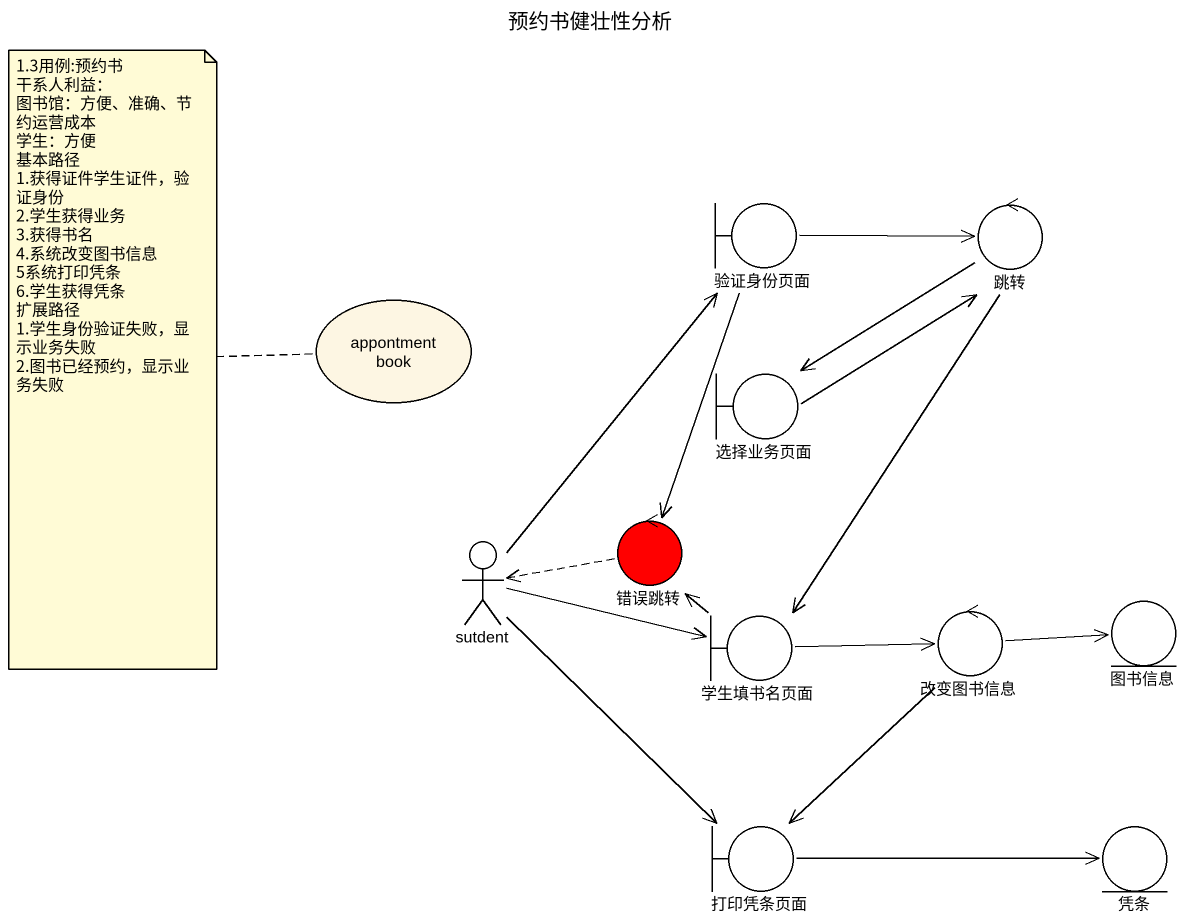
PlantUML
@startuml
title 预约书健壮性分析
boundary 验证身份页面
control 跳转
usecase "appontment book" as appontment_book
boundary 选择业务页面
control 错误跳转 #FF0000
actor sutdent
entity 图书信息
boundary 学生填书名页面
control 改变图书信息
boundary 打印凭条页面
entity 凭条
验证身份页面 -right-> 跳转
验证身份页面 --> 错误跳转
跳转 --> 选择业务页面
跳转 --> 学生填书名页面
选择业务页面 -up-> 跳转
错误跳转 .left.> sutdent
sutdent -up-> 验证身份页面
sutdent -right-> 学生填书名页面
sutdent --> 打印凭条页面
学生填书名页面 -up-> 错误跳转
学生填书名页面 -right-> 改变图书信息
改变图书信息 -right-> 图书信息
改变图书信息 --> 打印凭条页面
打印凭条页面 -right-> 凭条
note left of appontment_book
  1.3用例:预约书
  干系人利益：
  图书馆：方便、准确、节约运营成本
  学生：方便
  基本路径
  1.获得证件学生证件，验证身份
  2.学生获得业务
  3.获得书名
  4.系统改变图书信息
  5系统打印凭条
  6.学生获得凭条
  扩展路径
  1.学生身份验证失败，显示业务失败
  2.图书已经预约，显示业务失败
end note
@enduml
